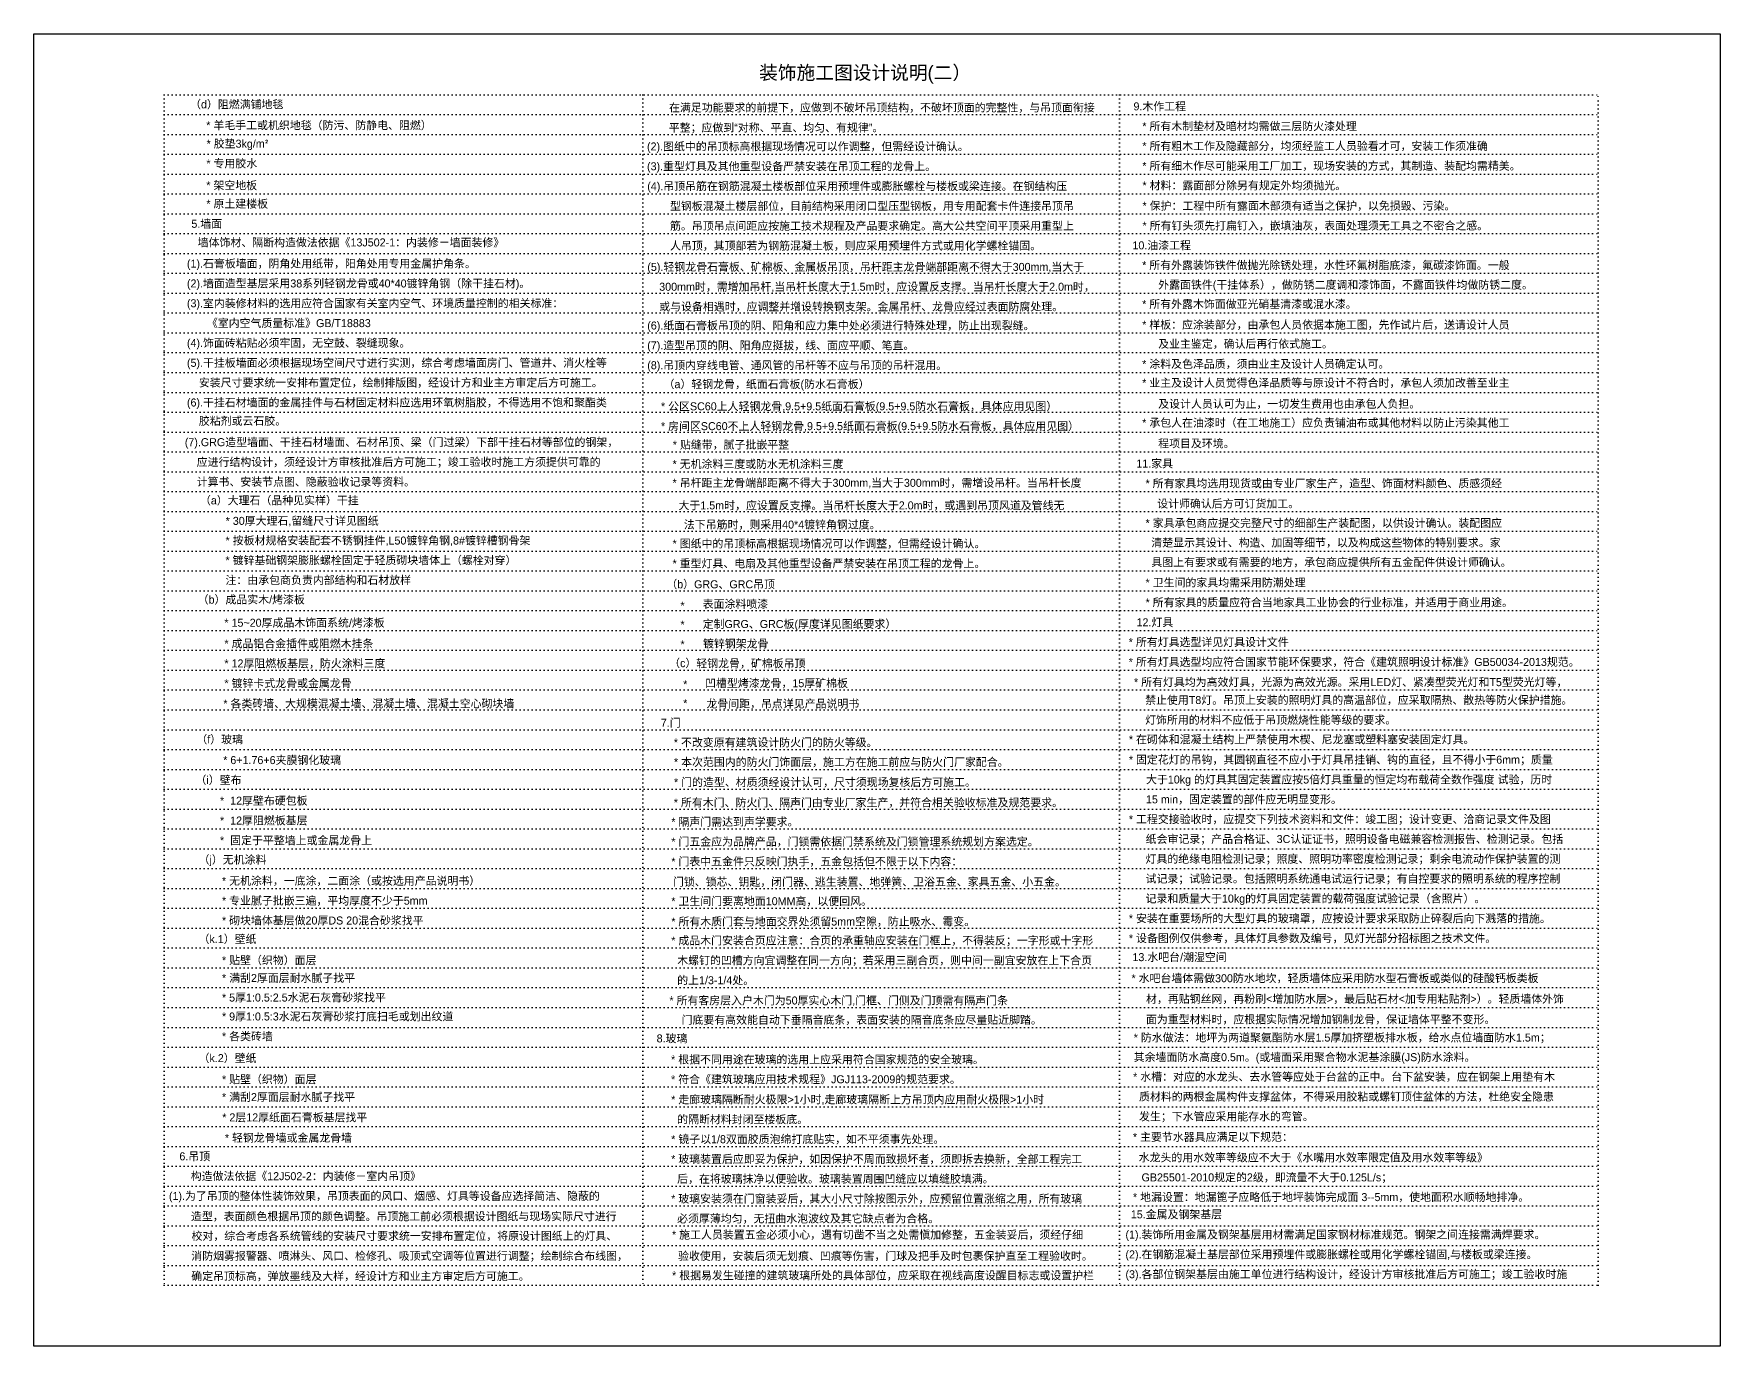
# Model space of a CAD drawing. Header units: millimetres. Extents: x 33357 to 35831, y 3615 to 4189.
# Drawn here: x 34226 to 34963, y 3615 to 4189 of the extents above; entities that cross this region are included whole.
import ezdxf

# ---------------------------------------------------------------- set-up
doc = ezdxf.new("R2010")
doc.units = ezdxf.units.MM
doc.linetypes.add('ACAD_ISO07W100', pattern=[3.5, 0.5, -3])
for name, color, linetype in [('C—图框—文字', 40, 'Continuous'), ('I—平面—填充01(线状)', 8, 'Continuous'), ('I—平面—文字', 40, 'Continuous')]:
    doc.layers.add(name, color=color, linetype=linetype)
doc.styles.add('300', font='SIMYOU.TTF')
doc.styles.add('XD2008', font='SIMYOU.TTF', dxfattribs={"width": 0.7})
doc.styles.add('幼圆', font='SIMYOU.TTF', dxfattribs={"width": 0.7})

msp = doc.modelspace()

# ---------------------------------------------------------------- linework, layer by layer
at = {"layer": 'Defpoints'}
msp.add_lwpolyline([(34225.89, 4189.13), (34963.49, 4189.13), (34963.49, 3615.13), (34225.89, 3615.13)], close=True, dxfattribs=at)
at = {"layer": 'I—平面—填充01(线状)', "linetype": 'ACAD_ISO07W100', "ltscale": 0.5}
for p, q in [((34282.9, 4162.46), (34910.16, 4162.46)), ((34282.9, 4162.46), (34282.9, 3641.79)), ((34492.32, 4162.46), (34492.32, 3641.79)), ((34700.68, 4162.46), (34700.68, 3641.79)), ((34910.16, 3641.79), (34910.16, 4162.46)), ((34282.9, 4153.78), (34910.16, 4153.78)), ((34282.9, 4145.1), (34910.16, 4145.1)), ((34282.9, 4136.42), (34910.16, 4136.42)), ((34282.9, 4127.75), (34910.16, 4127.75)), ((34282.9, 4119.07), (34910.16, 4119.07)), ((34282.9, 4110.39), (34910.16, 4110.39)), ((34282.9, 4101.71), (34910.16, 4101.71)), ((34282.9, 4093.03), (34910.16, 4093.03)), ((34282.9, 4084.36), (34910.16, 4084.36)), ((34282.9, 4075.68), (34910.16, 4075.68)), ((34282.9, 4067), (34910.16, 4067)), ((34282.9, 4058.32), (34910.16, 4058.32)), ((34282.9, 4049.65), (34910.16, 4049.65)), ((34282.9, 4040.97), (34910.16, 4040.97)), ((34282.9, 4032.29), (34910.16, 4032.29)), ((34282.9, 4023.61), (34910.16, 4023.61)), ((34282.9, 4014.94), (34910.16, 4014.94)), ((34282.9, 4006.26), (34910.16, 4006.26)), ((34282.9, 3997.58), (34910.16, 3997.58)), ((34282.9, 3988.9), (34910.16, 3988.9)), ((34282.9, 3980.22), (34910.16, 3980.22)), ((34282.9, 3971.55), (34910.16, 3971.55)), ((34282.9, 3962.87), (34910.16, 3962.87)), ((34282.9, 3954.19), (34910.16, 3954.19)), ((34282.9, 3945.51), (34910.16, 3945.51)), ((34282.9, 3936.84), (34910.16, 3936.84)), ((34282.9, 3928.16), (34910.16, 3928.16)), ((34282.9, 3919.48), (34910.16, 3919.48)), ((34282.9, 3910.8), (34910.16, 3910.8)), ((34282.9, 3902.13), (34910.16, 3902.13)), ((34282.9, 3893.45), (34910.16, 3893.45)), ((34282.9, 3884.77), (34910.16, 3884.77)), ((34282.9, 3876.09), (34910.16, 3876.09)), ((34282.9, 3867.41), (34910.16, 3867.41)), ((34282.9, 3858.74), (34910.16, 3858.74)), ((34282.9, 3850.06), (34910.16, 3850.06)), ((34282.9, 3841.38), (34910.16, 3841.38)), ((34282.9, 3832.7), (34910.16, 3832.7)), ((34282.9, 3824.03), (34910.16, 3824.03)), ((34282.9, 3815.35), (34910.16, 3815.35)), ((34282.9, 3806.67), (34910.16, 3806.67)), ((34282.9, 3797.99), (34910.16, 3797.99)), ((34282.9, 3789.31), (34910.16, 3789.31)), ((34282.9, 3780.64), (34910.16, 3780.64)), ((34282.9, 3771.96), (34910.16, 3771.96)), ((34282.9, 3763.28), (34910.16, 3763.28)), ((34282.9, 3763.28), (34910.16, 3763.28)), ((34282.9, 3754.6), (34910.16, 3754.6)), ((34282.9, 3745.93), (34910.16, 3745.93)), ((34282.9, 3737.25), (34910.16, 3737.25)), ((34282.9, 3728.57), (34910.16, 3728.57)), ((34282.9, 3719.89), (34910.16, 3719.89)), ((34282.9, 3711.22), (34910.16, 3711.22)), ((34282.9, 3702.54), (34910.16, 3702.54)), ((34282.9, 3693.86), (34910.16, 3693.86)), ((34282.9, 3685.18), (34910.16, 3685.18)), ((34282.9, 3676.5), (34910.16, 3676.5)), ((34282.9, 3667.83), (34910.16, 3667.83)), ((34282.9, 3659.15), (34910.16, 3659.15)), ((34282.9, 3650.47), (34910.16, 3650.47)), ((34282.9, 3641.79), (34910.16, 3641.79))]:
    msp.add_line(p, q, dxfattribs=at)

# ---------------------------------------------------------------- texts
at = {"layer": 'C—图框—文字'}
for s, height, style, p in [('装饰施工图设计说明(二）', 6, '幼圆', (34543.16, 4169.12)), ('在满足功能要求的前提下，应做到不破坏吊顶结构，不破坏顶面的完整性，与吊顶面衔接', 3.5, '幼圆', (34503.73, 4155.08)), ('9.木作工程', 3.5, '幼圆', (34706.86, 4155.6)), ('平整；应做到“对称、平直、均匀、有规律”。 ', 3.5, '幼圆', (34503.62, 4146.3)), ('  * 所有木制垫材及暗材均需做三层防火漆处理', 3.5, '幼圆', (34708.13, 4146.94)), ('(2).图纸中的吊顶标高根据现场情况可以作调整，但需经设计确认。', 3.5, '幼圆', (34494.11, 4138.08)), ('  * 所有粗木工作及隐藏部分，均须经监工人员验看才可，安装工作须准确', 3.5, '幼圆', (34708.13, 4138.26)), ('(3).重型灯具及其他重型设备严禁安装在吊顶工程的龙骨上。', 3.5, '幼圆', (34494.12, 4129.4)), ('  * 所有细木作尽可能采用工厂加工，现场安装的方式，其制造、装配均需精美。', 3.5, '幼圆', (34708.13, 4129.59)), ('(4).吊顶吊筋在钢筋混凝土楼板部位采用预埋件或膨胀螺栓与楼板或梁连接。在钢结构压', 3.5, '幼圆', (34494.21, 4120.71)), ('  * 材料：露面部分除另有规定外均须抛光。', 3.5, '幼圆', (34708.21, 4121.02)), ('型钢板混凝土楼层部位，目前结构采用闭口型压型钢板，用专用配套卡件连接吊顶吊', 3.5, '幼圆', (34504.16, 4112.03)), ('  * 保护：工程中所有露面木部须有适当之保护，以免损毁、污染。', 3.5, '幼圆', (34708.21, 4112.12)), ('5.墙面', 3.5, '300', (34294.84, 4104.26)), ('筋。吊顶吊点间距应按施工技术规程及产品要求确定。高大公共空间平顶采用重型上', 3.5, '幼圆', (34504.16, 4103.35)), ('  * 所有钉头须先打扁钉入，嵌填油灰，表面处理须无工具之不密合之感。', 3.5, '幼圆', (34708.21, 4103.42)), ('人吊顶，其顶部若为钢筋混凝土板，则应采用预埋件方式或用化学螺栓锚固。', 3.5, '幼圆', (34504.16, 4094.67)), ('10.油漆工程', 3.5, '幼圆', (34706.41, 4094.83)), ('(1).石膏板墙面，阴角处用纸带，阳角处用专用金属护角条。', 3.5, '幼圆', (34292.9, 4086.85)), ('(5).轻钢龙骨石膏板、矿棉板、金属板吊顶，吊杆距主龙骨端部距离不得大于300mm,当大于', 3.5, '幼圆', (34494.25, 4085.4)), ('  * 所有外露装饰铁件做抛光除锈处理，水性环氟树脂底漆，氟碳漆饰面。一般', 3.5, '幼圆', (34708.06, 4086.17)), ('(2).墙面造型基层采用38系列轻钢龙骨或40*40镀锌角钢（除干挂石材)。', 3.5, '幼圆', (34292.9, 4078.17)), ('    300mm时，需增加吊杆,当吊杆长度大于1.5m时，应设置反支撑。当吊杆长度大于2.0m时，', 3.5, '幼圆', (34494.25, 4076.72)), ('外露面铁件(干挂体系），做防锈二度调和漆饰面，不露面铁件均做防锈二度。', 3.5, '幼圆', (34717.67, 4077.59)), ('(3).室内装修材料的选用应符合国家有关室内空气、环境质量控制的相关标准：', 3.5, '幼圆', (34292.9, 4069.5)), ('    或与设备相遇时，应调整并增设转换钢支架。金属吊杆、龙骨应经过表面防腐处理。', 3.5, '幼圆', (34494.25, 4068.04)), ('  * 所有外露木饰面做亚光硝基清漆或混水漆。', 3.5, '幼圆', (34708.06, 4069.13)), (' 《室内空气质量标准》GB/T18883', 3.5, '幼圆', (34300.31, 4060.82)), ('(6).纸面石膏板吊顶的阴、阳角和应力集中处必须进行特殊处理，防止出现裂缝。', 3.5, '幼圆', (34494.21, 4059.76)), ('  * 样板：应涂装部分，由承包人员依据本施工图，先作试片后，送请设计人员', 3.5, '幼圆', (34708.06, 4060.11)), ('(4).饰面砖粘贴必须牢固，无空鼓、裂缝现象。', 3.5, '幼圆', (34292.9, 4052.14)), ('(7).造型吊顶的阴、阳角应挺拔，线、面应平顺、笔直。', 3.5, '幼圆', (34494.21, 4051.08)), ('及业主鉴定，确认后再行依式施工。', 3.5, '幼圆', (34717.67, 4051.75)), ('(5).干挂板墙面必须根据现场空间尺寸进行实测，综合考虑墙面房门、管道井、消火栓等', 3.5, '幼圆', (34292.9, 4043.46)), ('(8).吊顶内穿线电管、通风管的吊杆等不应与吊顶的吊杆混用。', 3.5, '幼圆', (34494.21, 4042.4)), ('  * 涂料及色泽品质，须由业主及设计人员确定认可。', 3.5, '幼圆', (34708.06, 4042.96)), ('    安装尺寸要求统一安排布置定位，绘制排版图，经设计方和业主方审定后方可施工。', 3.5, '幼圆', (34292.9, 4034.79)), ('（a）轻钢龙骨，纸面石膏板(防水石膏板）', 3.5, '300', (34501.34, 4034.12)), ('  * 业主及设计人员觉得色泽品质等与原设计不符合时，承包人须加改善至业主', 3.5, '幼圆', (34708.06, 4034.71)), ('(6).干挂石材墙面的金属挂件与石材固定材料应选用环氧树脂胶，不得选用不饱和聚酯类', 3.5, '幼圆', (34292.9, 4026.11)), ('及设计人员认可为止，一切发生费用也由承包人负担。', 3.5, '幼圆', (34717.67, 4025.5)), ('    胶粘剂或云石胶。', 3.5, '幼圆', (34292.9, 4018.05)), ('  * 承包人在油漆时（在工地施工）应负责铺油布或其他材料以防止污染其他工', 3.5, '幼圆', (34708.06, 4017.24)), ('(7).GRG造型墙面、干挂石材墙面、石材吊顶、梁（门过梁）下部干挂石材等部位的钢架，', 3.5, '幼圆', (34291.96, 4008.75)), ('* 贴缝带，腻子批嵌平整', 3.5, '300', (34505.37, 4007.66)), ('程项目及环境。', 3.5, '幼圆', (34717.67, 4008.2)), ('    应进行结构设计，须经设计方审核批准后方可施工；竣工验收时施工方须提供可靠的', 3.5, '幼圆', (34291.96, 4000.08)), ('* 无机涂料三度或防水无机涂料三度', 3.5, '幼圆', (34505.28, 3999.19)), ('11.家具', 3.5, '幼圆', (34708.12, 3999.4)), ('    计算书、安装节点图、隐蔽验收记录等资料。', 3.5, '幼圆', (34291.96, 3991.4)), ('* 吊杆距主龙骨端部距离不得大于300mm,当大于300mm时，需增设吊杆。当吊杆长度', 3.5, '300', (34505.28, 3990.98)), ('  * 所有家具均选用现货或由专业厂家生产，造型、饰面材料颜色、质感须经', 3.5, '幼圆', (34709.55, 3990.74)), ('  大于1.5m时，应设置反支撑。当吊杆长度大于2.0m时，或遇到吊顶风道及管线无', 3.5, '300', (34505.28, 3981.11)), ('  设计师确认后方可订货加工。', 3.5, '幼圆', (34714.65, 3981.87)), ('法下吊筋时，则采用40*4镀锌角钢过度。', 3.5, '300', (34510.24, 3972.72)), ('  * 家具承包商应提交完整尺寸的细部生产装配图，以供设计确认。装配图应', 3.5, '幼圆', (34709.55, 3973.39)), ('* 图纸中的吊顶标高根据现场情况可以作调整，但需经设计确认。', 3.5, '300', (34505.28, 3964.39)), ('    清楚显示其设计、构造、加固等细节，以及构成这些物体的特别要求。家', 3.5, '幼圆', (34709.48, 3964.84)), ('* 重型灯具、电扇及其他重型设备严禁安装在吊顶工程的龙骨上。', 3.5, '幼圆', (34505.28, 3955.71)), ('    具图上有要求或有需要的地方，承包商应提供所有五金配件供设计师确认。', 3.5, '幼圆', (34709.48, 3956.24)), ('  * 卫生间的家具均需采用防潮处理', 3.5, '幼圆', (34709.55, 3947.35)), ('  * 所有家具的质量应符合当地家具工业协会的行业标准，并适用于商业用途。', 3.5, '幼圆', (34709.55, 3938.68)), ('12.灯具', 3.5, '幼圆', (34708.2, 3929.98)), ('  * 所有灯具选型详见灯具设计文件', 3.5, '幼圆', (34702.19, 3921.32)), ('  * 所有灯具选型均应符合国家节能环保要求，符合《建筑照明设计标准》GB50034-2013规范。', 3.5, '幼圆', (34702.19, 3912.64)), ('* 所有灯具均为高效灯具，光源为高效光源。采用LED灯、紧凑型荧光灯和T5型荧光灯等，', 3.5, '幼圆', (34707.08, 3903.81)), ('禁止使用T8灯。吊顶上安装的照明灯具的高温部位，应采取隔热、散热等防火保护措施。', 3.5, '幼圆', (34711.96, 3895.99)), ('7.门', 3.5, '幼圆', (34500.14, 3886.04)), ('灯饰所用的材料不应低于吊顶燃烧性能等级的要求。', 3.5, '幼圆', (34711.96, 3887.31)), ('* 不改变原有建筑设计防火门的防火等级。', 3.5, '幼圆', (34505.85, 3877.44)), ('  * 在砌体和混凝土结构上严禁使用木楔、尼龙塞或塑料塞安装固定灯具。', 3.5, '幼圆', (34702.24, 3878.77)), ('* 本次范围内的防火门饰面层，施工方在施工前应与防火门厂家配合。', 3.5, '幼圆', (34505.9, 3868.87)), ('  * 固定花灯的吊钩，其圆钢直径不应小于灯具吊挂销、钩的直径，且不得小于6mm；质量', 3.5, '幼圆', (34702.24, 3869.91)), ('大于10kg 的灯具其固定装置应按5倍灯具重量的恒定均布载荷全数作强度 试验，历时', 3.5, '幼圆', (34712.34, 3861.23)), ('* 门的造型、材质须经设计认可，尺寸须现场复核后方可施工。', 3.5, '幼圆', (34505.92, 3860.06)), ('* 所有木门、防火门、隔声门由专业厂家生产，并符合相关验收标准及规范要求。', 3.5, '幼圆', (34505.82, 3851.17)), ('15 min，固定装置的部件应无明显变形。', 3.5, '幼圆', (34712.34, 3852.55)), ('* 隔声门需达到声学要求。', 3.5, '幼圆', (34504.73, 3842.73)), ('  * 工程交接验收时，应提交下列技术资料和文件：竣工图；设计变更、洽商记录文件及图', 3.5, '幼圆', (34702.24, 3843.87)), ('* 门五金应为品牌产品，门锁需依据门禁系统及门锁管理系统规划方案选定。', 3.5, '幼圆', (34504.73, 3834.05)), ('纸会审记录；产品合格证、3C认证证书，照明设备电磁兼容检测报告、检测记录。包括', 3.5, '幼圆', (34712.19, 3835.19)), ('* 门表中五金件只反映门执手，五金包括但不限于以下内容：', 3.5, '幼圆', (34504.73, 3825.37)), ('灯具的绝缘电阻检测记录；照度、照明功率密度检测记录；剩余电流动作保护装置的测', 3.5, '幼圆', (34712.14, 3826.52)), ('试记录；试验记录。包括照明系统通电试运行记录；有自控要求的照明系统的程序控制', 3.5, '幼圆', (34712.14, 3817.84)), ('    门锁、锁芯、钥匙，闭门器、逃生装置、地弹簧、卫浴五金、家具五金、小五金。', 3.5, '幼圆', (34500.25, 3816.49)), ('* 卫生间门要离地面10MM高，以便回风。', 3.5, '幼圆', (34504.73, 3808.02)), ('记录和质量大于10kg的灯具固定装置的载荷强度试验记录（含照片）。', 3.5, '幼圆', (34712.14, 3809.16)), ('* 所有木质门套与地面交界处须留5mm空隙，防止吸水、霉变。', 3.5, '幼圆', (34504.73, 3799.12)), ('  * 安装在重要场所的大型灯具的玻璃罩，应按设计要求采取防止碎裂后向下溅落的措施。', 3.5, '幼圆', (34702.24, 3800.48)), ('* 成品木门安装合页应注意：合页的承重轴应安装在门框上，不得装反；一字形或十字形', 3.5, '幼圆', (34504.71, 3790.8)), ('  * 设备图例仅供参考，具体灯具参数及编号，见灯光部分招标图之技术文件。', 3.5, '幼圆', (34702.24, 3791.81)), ('  木螺钉的凹槽方向宜调整在同一方向；若采用三副合页，则中间一副宜安放在上下合页', 3.5, '幼圆', (34504.71, 3782.12)), ('13.水吧台/潮湿空间', 3.5, '幼圆', (34706.41, 3783.54)), ('  的上1/3-1/4处。', 3.5, '幼圆', (34504.71, 3773.44)), (' * 水吧台墙体需做300防水地坎，轻质墙体应采用防水型石膏板或类似的硅酸钙板类板', 3.5, '幼圆', (34704.7, 3774.32)), ('材，再贴钢丝网，再粉刷<增加防水层>，最后贴石材<加专用粘贴剂>）。轻质墙体外饰', 3.5, '幼圆', (34712.34, 3765.28)), ('* 所有客房层入户木门为50厚实心木门,门框、门侧及门顶需有隔声门条', 3.5, '幼圆', (34503.9, 3764.59)), ('门底要有高效能自动下垂隔音底条，表面安装的隔音底条应尽量贴近脚踏。 ', 3.5, '幼圆', (34509.23, 3756.1)), ('面为重型材料时，应根据实际情况增加钢制龙骨，保证墙体平整不变形。', 3.5, '幼圆', (34712.34, 3756.32)), ('8.玻璃', 3.5, '幼圆', (34498.32, 3748.01)), ('* 防水做法：地坪为两道聚氨酯防水层1.5厚加挤塑板排水板，给水点位墙面防水1.5m；', 3.5, '幼圆', (34706.97, 3748.38)), ('* 根据不同用途在玻璃的选用上应采用符合国家规范的安全玻璃。', 3.5, '幼圆', (34504.63, 3738.8)), ('其余墙面防水高度0.5m。(或墙面采用聚合物水泥基涂膜(JS)防水涂料。', 3.5, '幼圆', (34706.97, 3739.8)), ('* 水槽：对应的水龙头、去水管等应处于台盆的正中。台下盆安装，应在钢架上用垫有木', 3.5, '幼圆', (34706.69, 3731.22)), ('* 走廊玻璃隔断耐火极限>1小时,走廊玻璃隔断上方吊顶内应用耐火极限>1小时', 3.5, '幼圆', (34504.67, 3721.29)), ('  质材料的两根金属构件支撑盆体，不得采用胶粘或螺钉顶住盆体的方法，杜绝安全隐患', 3.5, '幼圆', (34706.69, 3722.54)), ('  发生；下水管应采用能存水的弯管。', 3.5, '幼圆', (34706.69, 3713.86)), ('  的隔断材料封闭至楼板底。', 3.5, '幼圆', (34504.67, 3712.61)), ('* 镜子以1/8双面胶质泡绵打底贴实，如不平须事先处理。', 3.5, '幼圆', (34504.67, 3703.93)), ('* 主要节水器具应满足以下规范：', 3.5, '幼圆', (34706.62, 3704.9)), ('6.吊顶', 3.5, '300', (34289.6, 3696.44)), ('* 玻璃装置后应即妥为保护，如因保护不周而致损坏者，须即拆去换新，全部工程完工', 3.5, '幼圆', (34504.67, 3695.26)), ('  水龙头的用水效率等级应不大于《水嘴用水效率限定值及用水效率等级》', 3.5, '幼圆', (34706.53, 3695.91)), ('  后，在将玻璃抹净以便验收。玻璃装置周围凹缝应以填缝胶填满。', 3.5, '幼圆', (34504.67, 3686.58)), ('(1).为了吊顶的整体性装饰效果，吊顶表面的风口、烟感、灯具等设备应选择简洁、隐蔽的', 3.5, '幼圆', (34285.02, 3679.09)), ('* 玻璃安装须在门窗装妥后，其大小尺寸除按图示外，应预留位置涨缩之用，所有玻璃', 3.5, '幼圆', (34504.67, 3677.9)), ('* 地漏设置：地漏篦子应略低于地坪装饰完成面 3--5mm，使地面积水顺畅地排净。', 3.5, '幼圆', (34706.64, 3678.61)), ('造型，表面颜色根据吊顶的颜色调整。吊顶施工前必须根据设计图纸与现场实际尺寸进行', 3.5, '幼圆', (34294.64, 3670.18)), ('  必须厚薄均匀，无扭曲水泡波纹及其它缺点者为合格。', 3.5, '幼圆', (34504.67, 3669.22)), ('15.金属及钢架基层', 3.5, '幼圆', (34705.7, 3671.06)), ('* 施工人员装置五金必须小心，遇有切凿不当之处需愼加修整，五金装妥后，须经仔细', 3.5, '幼圆', (34505.05, 3662.15)), ('(1).装饰所用金属及钢架基层用材需满足国家钢材标准规范。钢架之间连接需满焊要求。', 3.5, '幼圆', (34703.36, 3662.23)), ('校对，综合考虑各系统管线的安装尺寸要求统一安排布置定位，将原设计图纸上的灯具、', 3.5, '幼圆', (34294.9, 3661.62)), ('消防烟雾报警器、喷淋头、风口、检修孔、吸顶式空调等位置进行调整；绘制综合布线图，', 3.5, '幼圆', (34294.79, 3652.89)), ('  验收使用，安装后须无划痕、凹痕等伤害，门球及把手及时包裹保护直至工程验收时。', 3.5, '幼圆', (34505.05, 3652.86)), ('(2).在钢筋混凝土基层部位采用预埋件或膨胀螺栓或用化学螺栓锚固,与楼板或梁连接。', 3.5, '幼圆', (34703.36, 3653.55)), ('确定吊顶标高，弹放墨线及大样，经设计方和业主方审定后方可施工。 ', 3.5, '幼圆', (34294.78, 3644.05)), ('* 根据易发生碰撞的建筑玻璃所处的具体部位，应采取在视线高度设醒目标志或设置护栏', 3.5, '幼圆', (34505.07, 3644.35)), ('(3).各部位钢架基层由施工单位进行结构设计，经设计方审核批准后方可施工；竣工验收时施', 3.5, '幼圆', (34703.36, 3644.88))]:
    msp.add_text(s, height=height, dxfattribs=dict(at, style=style)).set_placement(p)
at = {"layer": 'C—图框—文字', "color": 3}
for s, style, p in [('（d）阻燃满铺地毯', '幼圆', (34294.27, 4156.49)), ('* 羊毛手工或机织地毯（防污、防静电、阻燃）', '幼圆', (34301.36, 4147.34)), ('* 专用胶水', '幼圆', (34301.41, 4130.62)), ('* 架空地板', '幼圆', (34301.37, 4121.09)), ('* 原土建楼板', '幼圆', (34301.37, 4113.01)), ('    * 公区SC60上人轻钢龙骨,9.5+9.5纸面石膏板(9.5+9.5防水石膏板，具体应用见图）', '幼圆', (34495.01, 4024.44)), ('    * 房间区SC60不上人轻钢龙骨,9.5+9.5纸面石膏板(9.5+9.5防水石膏板，具体应用见图）', '幼圆', (34495.01, 4015.76)), ('（a）大理石（品种见实样）干挂', '300', (34298.58, 3983.3)), ('* 30厚大理石,留缝尺寸详见图纸        ', '300', (34309.84, 3974.34)), ('* 按板材规格安装配套不锈钢挂件,L50镀锌角钢,8#镀锌槽钢骨架', '幼圆', (34309.8, 3965.74)), ('* 镀锌基础钢架膨胀螺栓固定于轻质砌块墙体上（螺栓对穿）', '幼圆', (34309.75, 3957.1)), ('注：由承包商负责内部结构和石材放样', '幼圆', (34309.75, 3948.42)), ('（b）GRG、GRC吊顶', '幼圆', (34502.54, 3946.6)), ('（b）成品实木/烤漆板', '幼圆', (34297.59, 3939.91)), ('    * ', '幼圆', (34503.54, 3937.28)), ('表面涂料喷漆', '幼圆', (34518.44, 3938)), ('* 15~20厚成品木饰面系统/烤漆板   ', '幼圆', (34309.28, 3929.79)), ('    * ', '幼圆', (34503.54, 3929)), ('定制GRG、GRC板(厚度详见图纸要求）', '幼圆', (34518.44, 3929.23)), ('* 成品铝合金插件或阻燃木挂条', '幼圆', (34309.29, 3920.68)), ('镀锌钢架龙骨', '幼圆', (34518.58, 3920.66)), ('    * ', '幼圆', (34503.54, 3920.32)), ('* 12厚阻燃板基层，防火涂料三度', '幼圆', (34309.29, 3912)), ('（c）', '幼圆', (34503.79, 3912.12)), ('轻钢龙骨，矿棉板吊顶', '幼圆', (34515.66, 3912)), ('* 镀锌卡式龙骨或金属龙骨', '幼圆', (34309.29, 3903.32)), ('    * ', '幼圆', (34504.72, 3902.88)), ('凹槽型烤漆龙骨，15厚矿棉板', '幼圆', (34519.5, 3903.35)), (' * 各类砖墙、大规模混凝土墙、混凝土墙、混凝土空心砌块墙', '幼圆', (34307.52, 3894.44)), ('    * ', '幼圆', (34504.72, 3894.6)), ('龙骨间距，吊点详见产品说明书', '幼圆', (34520.09, 3894.38)), ('（f）玻璃          ', '幼圆', (34297, 3878.78)), ('* 6+1.76+6夹膜钢化玻璃', '幼圆', (34308.76, 3869.73)), ('（i）壁布  ', '幼圆', (34296.63, 3861.02)), ('*  12厚壁布硬包板', '幼圆', (34307.37, 3851.97)), ('*  12厚阻燃板基层', '幼圆', (34307.37, 3843.29)), ('*  固定于平整墙上或金属龙骨上', '幼圆', (34307.37, 3834.61)), ('（j）无机涂料', '幼圆', (34297.98, 3826.17)), (' * 无机涂料，一底涂，二面涂（或按选用产品说明书）', '幼圆', (34306.93, 3816.91)), (' * 专业腻子批嵌三遍，平均厚度不少于5mm', '幼圆', (34306.93, 3808.24)), (' * 砌块墙体基层做20厚DS 20混合砂浆找平', '幼圆', (34306.93, 3799.57)), ('（k.1）壁纸', '幼圆', (34297.98, 3791.46)), (' * 贴壁（织物）面层', '幼圆', (34306.93, 3782.2)), (' * 满刮2厚面层耐水腻子找平 ', '幼圆', (34306.93, 3774.42)), (' * 5厚1:0.5:2.5水泥石灰膏砂浆找平 ', '幼圆', (34306.93, 3765.88)), (' * 9厚1:0.5:3水泥石灰膏砂浆打底扫毛或划出纹道', '幼圆', (34306.93, 3757.6)), (' * 各类砖墙', '幼圆', (34306.93, 3748.92)), ('（k.2）壁纸', '幼圆', (34297.98, 3739.39)), (' * 贴壁（织物）面层', '幼圆', (34306.93, 3730.13)), (' * 满刮2厚面层耐水腻子找平 ', '幼圆', (34306.93, 3722.36)), (' * 2层12厚纸面石膏板基层找平 ', '幼圆', (34307.04, 3713.47)), ('* 轻钢龙骨墙或金属龙骨墙', '幼圆', (34309.47, 3704.51))]:
    msp.add_text(s, height=3.5, dxfattribs=dict(at, style=style)).set_placement(p)
at = {"layer": 'C—图框—文字', "color": 6, "style": '300'}
for s, p in [('墙体饰材、隔断构造做法依据《13J502-1：内装修－墙面装修》  ', (34297.59, 4096.11)), ('* 符合《建筑玻璃应用技术规程》JGJ113-2009的规范要求。', (34504.63, 3730.13)), ('构造做法依据《12J502-2：内装修－室内吊顶》 ', (34294.57, 3687.76)), (' GB25501‐2010规定的2级，即流量不大于0.125L/s；', (34709.09, 3687.23))]:
    msp.add_text(s, height=3.5, dxfattribs=at).set_placement(p)
at = {"layer": 'I—平面—文字', "color": 3, "insert": (34301.5, 4142.79), "char_height": 3.5, "attachment_point": 1, "style": 'XD2008'}
msp.add_mtext_dynamic_manual_height_columns('{\\W1;* 胶垫3kg/m\\fISOCPEUR|b0|i0|c0|p34;²}', width=214.641, gutter_width=1500, heights=[0], dxfattribs=at)

doc.saveas('drawing.dxf')
